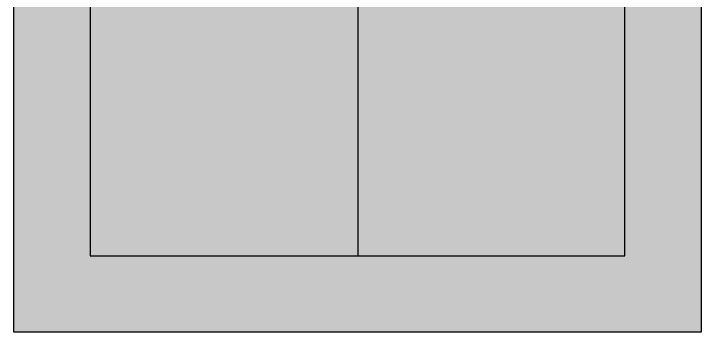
# Model space of a CAD drawing. Header units: metres. Extents: x 0 to 2792, y -15 to 2048.
# Drawn here: x 1892 to 2792, y 1148 to 1565 of the extents above; entities that cross this region are included whole.
import ezdxf

# ---------------------------------------------------------------- set-up
doc = ezdxf.new("R2010")
doc.units = ezdxf.units.M
for name, color, linetype in [('BG', 251, 'Continuous'), ('Plan', 3, 'Continuous'), ('Séparation', 10, 'Continuous')]:
    doc.layers.add(name, color=color, linetype=linetype)

msp = doc.modelspace()

# ---------------------------------------------------------------- linework, layer by layer
at = {"layer": 'BG'}
msp.add_solid([(1892.118, 2048.245), (2792.118, 2048.245), (1892.118, 1148.245), (2792.118, 1148.245)], dxfattribs=at)
at = {"layer": 'Plan'}
msp.add_lwpolyline([(1892.118, 2048.245), (2792.118, 2048.245), (2792.118, 1148.245), (1892.118, 1148.245)], close=True, dxfattribs=at)
at = {"layer": 'Séparation'}
for p, q in [((1992.118, 1948.245), (1992.118, 1248.245)), ((2342.382, 1948.245), (2342.382, 1248.245)), ((2692.118, 1248.245), (2692.118, 1948.245)), ((1992.118, 1248.245), (2692.118, 1248.245))]:
    msp.add_line(p, q, dxfattribs=at)

doc.saveas('drawing.dxf')
